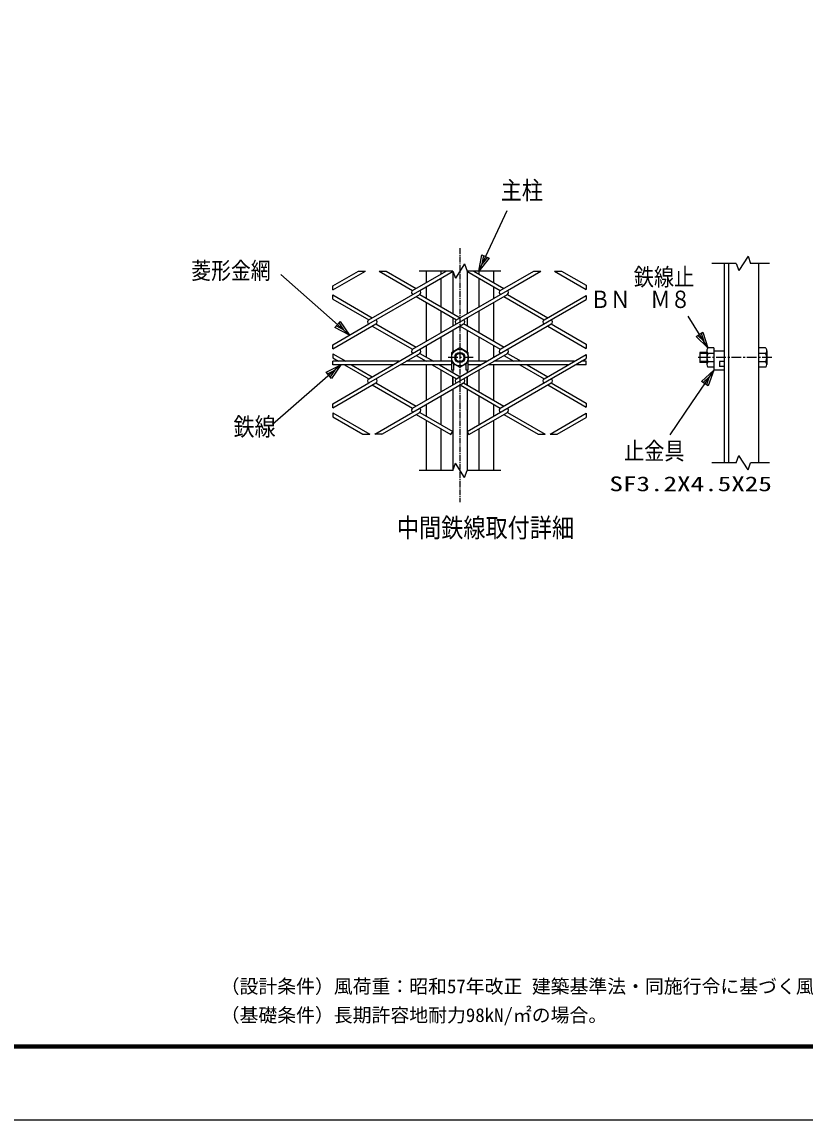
# Model space of a CAD drawing. Units: millimetres, scale not verified. Extents: x -4455 to 4455, y -3150 to 3150.
# Drawn here: x 369 to 2412, y -3150 to -286 of the extents above; entities that cross this region are included whole.
import ezdxf
from ezdxf.enums import TextEntityAlignment as Align

# ---------------------------------------------------------------- set-up
doc = ezdxf.new("R2010")
doc.units = ezdxf.units.MM
doc.header["$LTSCALE"] = 20
doc.linetypes.add('USER1', pattern=[1.125, 0.75, -0.125, 0.125, -0.125])
doc.linetypes.add('USER2', pattern=[2, 1.25, -0.25, 0.25, -0.25])
for name, color, linetype, lineweight in [('0-0_1', 7, 'Continuous', 25), ('0-1_2', 7, 'Continuous', 25), ('0-2_0', 4, 'Continuous', 25), ('0-4_EXTCNT-LMEC0', 2, 'Continuous', 25), ('0-7_WAKU', 7, 'Continuous', 25)]:
    doc.layers.add(name, color=color, linetype=linetype, lineweight=lineweight)
doc.layers.add('0-9_D-TTL-TXT', color=7, linetype='Continuous')
doc.styles.add('ＭＳ ゴシック', font='')
doc.styles.get('ＭＳ ゴシック').set_extended_font_data('MS Gothic')

# ---------------------------------------------------------------- blocks, each defined once
blk = doc.blocks.new('C2')
at = {"layer": '0-0_1', "color": 4}
blk.add_line((123468.4, 40684.1), (124940, 43849.3), dxfattribs=at)
blk.add_lwpolyline([(124013, 41357.3), (123468.4, 40684.1), (123632.1, 41534.4)], close=True, dxfattribs=at)
blk.add_lwpolyline([(123917.8, 41401.6), (123645.5, 41065), (123727.4, 41490.1)], dxfattribs=at)
blk = doc.blocks.new('C3')
at = {"layer": '0-0_1', "color": 4}
blk.add_line((116716.1, 37343.7), (113134.7, 40506.1), dxfattribs=at)
blk.add_lwpolyline([(116225.5, 38057.1), (116716.1, 37343.7), (115947.5, 37742.3)], close=True, dxfattribs=at)
blk.add_lwpolyline([(116156, 37978.4), (116401.3, 37621.7), (116017, 37821)], dxfattribs=at)
blk = doc.blocks.new('C4')
at = {"layer": '0-0_1', "color": 4}
blk.add_line((135422.4, 36674), (134398.6, 38324.4), dxfattribs=at)
blk.add_lwpolyline([(135158.1, 37498.6), (135422.4, 36674), (134801.2, 37277.1)], close=True, dxfattribs=at)
blk.add_lwpolyline([(135068.9, 37443.2), (135201, 37030.9), (134890.4, 37332.5)], dxfattribs=at)
blk = doc.blocks.new('C5')
at = {"layer": '0-0_1', "color": 4}
blk.add_line((135729.1, 35507.4), (134573.6, 33820.7), dxfattribs=at)
blk.add_lwpolyline([(135081.1, 34933.1), (135729.1, 35507.4), (135427.6, 34695.7)], close=True, dxfattribs=at)
blk.add_lwpolyline([(135167.7, 34873.7), (135491.7, 35160.9), (135341, 34755.1)], dxfattribs=at)
blk = doc.blocks.new('C6')
at = {"layer": '0-0_1', "color": 4}
blk.add_line((116273, 35797.2), (112704.2, 32689.8), dxfattribs=at)
blk.add_lwpolyline([(115501.6, 35404), (116273, 35797.2), (115777.4, 35087.3)], close=True, dxfattribs=at)
blk.add_lwpolyline([(115570.5, 35324.8), (115956.2, 35521.4), (115708.4, 35166.4)], dxfattribs=at)

msp = doc.modelspace()

# ---------------------------------------------------------------- linework, layer by layer
at = {"layer": '0-0_1', "color": 4, "linetype": 'USER1'}
msp.add_line((1511.23, -875.76), (1511.23, -1538.36), dxfattribs=at)
at = {"layer": '0-0_1', "color": 4}
for p, q in [((2232.51, -915.93), (2168.53, -915.93)), ((2232.51, -915.93), (2239.29, -934.56)), ((2262.98, -897.31), (2239.29, -934.56)), ((2262.98, -897.31), (2269.76, -915.93)), ((2319.09, -915.93), (2269.76, -915.93)), ((1246.31, -935.93), (1264.93, -935.93)), ((1300.52, -935.93), (1319.15, -935.93)), ((1492.6, -935.93), (1404.56, -935.93)), ((1492.6, -935.93), (1499.38, -954.56)), ((1523.07, -917.31), (1499.38, -954.56)), ((1523.07, -917.31), (1529.85, -935.93)), ((1617.89, -935.93), (1529.85, -935.93)), ((1703.94, -935.93), (1722.57, -935.93)), ((1758.16, -935.93), (1776.78, -935.93)), ((1841.04, -973.03), (1841.04, -983.79)), ((1179.52, -985.25), (1179.52, -974.49)), ((1179.52, -1008.93), (1179.52, -998.18)), ((1841.04, -999.64), (1841.04, -1010.39)), ((1179.52, -1138.86), (1179.52, -1128.11)), ((1841.04, -1126.65), (1841.04, -1137.4)), ((1179.52, -1151.79), (1179.52, -1162.54)), ((1179.52, -1180.28), (1179.52, -1171.28)), ((1841.04, -1153.25), (1841.04, -1164)), ((1841.04, -1180.28), (1841.04, -1171.28)), ((2155.4, -1150.77), (2137.07, -1150.77)), ((2155.4, -1172.1), (2137.07, -1172.1)), ((1179.52, -1292.47), (1179.52, -1281.72)), ((1841.04, -1280.26), (1841.04, -1291.01)), ((1179.52, -1305.41), (1179.52, -1316.16)), ((1841.04, -1306.87), (1841.04, -1317.62)), ((1257.67, -1361.28), (1276.29, -1361.28)), ((1307.79, -1361.28), (1289.16, -1361.28)), ((1487.95, -1362.12), (1492.6, -1354.06)), ((1529.85, -1354.42), (1534.51, -1362.49)), ((1715.3, -1361.28), (1733.92, -1361.28)), ((1746.8, -1361.28), (1765.42, -1361.28)), ((2232.51, -1435.62), (2239.29, -1417)), ((2262.98, -1454.24), (2239.29, -1417)), ((1492.6, -1455.62), (1404.56, -1455.62)), ((1492.6, -1455.62), (1499.38, -1437)), ((1523.07, -1474.24), (1499.38, -1437)), ((1523.07, -1474.24), (1529.85, -1455.62)), ((1617.89, -1455.62), (1529.85, -1455.62)), ((2232.51, -1435.62), (2168.53, -1435.62)), ((2262.98, -1454.24), (2269.76, -1435.62)), ((2319.09, -1435.62), (2269.76, -1435.62))]:
    msp.add_line(p, q, dxfattribs=at)
at = {"layer": '0-0_1'}
for p, q in [((2200.4, -915.93), (2200.4, -1435.62)), ((2212.4, -915.93), (2212.4, -1435.62)), ((2290.4, -915.93), (2290.4, -1435.62)), ((1179.52, -985.25), (1264.93, -935.93)), ((1179.52, -974.49), (1246.31, -935.93)), ((1300.52, -935.93), (1387.82, -986.34)), ((1319.15, -935.93), (1397.14, -980.96)), ((1387.82, -986.34), (1475.12, -935.93)), ((1406.45, -986.34), (1493.75, -935.93)), ((1423.18, -935.93), (1423.18, -965.92)), ((1461.77, -935.93), (1461.77, -943.64)), ((1492.6, -935.93), (1492.6, -1046.83)), ((1529.34, -935.93), (1616.64, -986.34)), ((1529.85, -935.93), (1529.85, -1047.2)), ((1547.96, -935.93), (1625.95, -980.96)), ((1560.7, -935.93), (1560.7, -943.29)), ((1599.27, -935.93), (1599.27, -965.56)), ((1616.64, -986.34), (1703.94, -935.93)), ((1635.27, -986.34), (1722.57, -935.93)), ((1758.16, -935.93), (1841.04, -983.79)), ((1776.78, -935.93), (1841.04, -973.03)), ((1461.77, -954.39), (1461.77, -1029.03)), ((1560.7, -954.04), (1560.7, -1029.39)), ((1179.52, -998.18), (1282.73, -1057.77)), ((1273.41, -1063.14), (1406.45, -986.34)), ((1273.41, -1073.9), (1406.45, -997.09)), ((1406.45, -997.09), (1511.54, -1057.77)), ((1423.18, -976.67), (1423.18, -1006.75)), ((1502.23, -1063.14), (1635.27, -986.34)), ((1520.86, -1063.14), (1635.26, -997.09)), ((1599.27, -976.31), (1599.27, -1007.12)), ((1635.27, -997.09), (1740.36, -1057.77)), ((1731.05, -1063.14), (1841.04, -999.64)), ((1179.52, -1008.93), (1273.41, -1063.14)), ((1397.14, -1002.47), (1502.23, -1063.14)), ((1423.18, -1017.5), (1423.18, -1119.53)), ((1599.27, -1017.87), (1599.27, -1119.17)), ((1616.64, -1139.95), (1841.04, -1010.39)), ((1625.95, -1002.47), (1731.05, -1063.14)), ((1461.77, -1039.78), (1461.77, -1097.26)), ((1492.6, -1057.58), (1492.6, -1079.46)), ((1529.85, -1057.95), (1529.85, -1079.09)), ((1560.7, -1040.14), (1560.7, -1096.9)), ((1179.52, -1138.86), (1292.04, -1073.9)), ((1179.52, -1128.11), (1273.41, -1073.9)), ((1282.73, -1079.27), (1387.82, -1139.95)), ((1292.04, -1073.9), (1397.14, -1134.57)), ((1387.82, -1139.95), (1520.86, -1063.14)), ((1387.82, -1150.7), (1520.86, -1073.9)), ((1502.23, -1216.76), (1749.67, -1073.9)), ((1511.54, -1079.27), (1616.64, -1139.95)), ((1626.38, -1134.82), (1520.86, -1073.9)), ((1740.36, -1079.27), (1841.04, -1137.4)), ((1749.67, -1073.9), (1841.04, -1126.65)), ((1461.77, -1108.01), (1461.77, -1171.28)), ((1492.6, -1090.21), (1492.6, -1147.19)), ((1529.85, -1089.84), (1529.85, -1147.19)), ((1560.7, -1107.65), (1560.7, -1171.28)), ((1423.18, -1130.29), (1423.18, -1160.37)), ((1599.27, -1129.92), (1599.27, -1160.73)), ((2155.4, -1143.52), (2155.4, -1179.35)), ((2173.73, -1136.44), (2158.4, -1136.44)), ((2173.73, -1136.44), (2173.73, -1194.77)), ((2200.4, -1144.77), (2173.73, -1144.77)), ((2309.06, -1136.44), (2290.4, -1136.44)), ((2312.07, -1143.51), (2312.07, -1179.37)), ((1179.52, -1151.79), (1213.27, -1171.28)), ((1179.52, -1162.54), (1194.64, -1171.28)), ((1352.19, -1171.28), (1179.52, -1171.28)), ((1273.41, -1227.51), (1406.45, -1150.7)), ((1273.41, -1216.76), (1387.82, -1150.7)), ((1489.58, -1171.28), (1370.81, -1171.28)), ((1397.14, -1156.08), (1423.46, -1171.28)), ((1406.45, -1150.7), (1442.08, -1171.28)), ((1423.18, -1171.12), (1423.18, -1171.28)), ((1502.23, -1227.51), (1635.26, -1150.7)), ((1532.88, -1194.77), (1532.88, -1148.94)), ((1581, -1171.28), (1532.88, -1171.28)), ((1809.82, -1171.28), (1599.63, -1171.28)), ((1616.64, -1293.56), (1841.04, -1164)), ((1625.95, -1156.08), (1652.28, -1171.28)), ((1635.26, -1150.7), (1670.9, -1171.28)), ((1731.05, -1216.76), (1841.04, -1153.25)), ((1841.04, -1171.28), (1828.45, -1171.28)), ((2137.07, -1148.1), (2137.07, -1174.77)), ((2155.4, -1148.1), (2137.07, -1148.1)), ((2173.73, -1150.6), (2158.4, -1150.6)), ((2173.73, -1172.27), (2158.4, -1172.27)), ((2200.4, -1171.44), (2188.73, -1171.44)), ((2188.73, -1171.44), (2188.73, -1184.77)), ((2309.05, -1150.6), (2290.4, -1150.6)), ((2309.07, -1172.27), (2290.4, -1172.27)), ((1336.6, -1180.28), (1179.52, -1180.28)), ((1210.23, -1180.28), (1273.41, -1216.76)), ((1228.85, -1180.28), (1282.73, -1211.38)), ((1489.58, -1180.28), (1355.22, -1180.28)), ((1423.18, -1180.28), (1423.19, -1273.15)), ((1439.05, -1180.28), (1502.23, -1216.76)), ((1457.67, -1180.28), (1511.54, -1211.38)), ((1461.77, -1193.39), (1461.76, -1250.87)), ((1461.77, -1180.28), (1461.77, -1182.64)), ((1494.58, -1194.77), (1489.58, -1194.77)), ((1492.6, -1194.77), (1492.6, -1200.44)), ((1494.58, -1176.82), (1494.58, -1194.77)), ((1500.56, -1180.28), (1494.58, -1180.28)), ((1527.88, -1180.28), (1521.89, -1180.28)), ((1527.88, -1194.77), (1527.88, -1176.82)), ((1532.88, -1194.77), (1527.88, -1194.77)), ((1529.85, -1194.77), (1529.85, -1200.81)), ((1565.42, -1180.28), (1532.88, -1180.28)), ((1560.7, -1180.28), (1560.7, -1183)), ((1560.7, -1193.75), (1560.7, -1250.51)), ((1794.23, -1180.28), (1584.04, -1180.28)), ((1599.27, -1180.28), (1599.27, -1272.78)), ((1667.87, -1180.28), (1731.05, -1216.76)), ((1686.49, -1180.28), (1740.36, -1211.38)), ((1841.04, -1180.28), (1812.86, -1180.28)), ((2155.4, -1174.77), (2137.07, -1174.77)), ((2173.73, -1186.44), (2158.4, -1186.44)), ((2200.4, -1194.77), (2173.73, -1194.77)), ((2200.4, -1184.77), (2188.73, -1184.77)), ((2309.12, -1186.44), (2290.4, -1186.44)), ((1179.52, -1292.47), (1292.04, -1227.51)), ((1179.52, -1281.72), (1273.41, -1227.51)), ((1289.16, -1361.28), (1520.86, -1227.51)), ((1292.04, -1227.51), (1397.14, -1288.19)), ((1387.82, -1293.56), (1502.23, -1227.51)), ((1492.6, -1233.07), (1492.6, -1211.2)), ((1492.6, -1211.2), (1492.6, -1233.07)), ((1520.86, -1227.51), (1625.95, -1288.19)), ((1529.85, -1232.7), (1529.85, -1211.56)), ((1529.85, -1211.56), (1529.85, -1232.7)), ((1529.85, -1354.42), (1749.67, -1227.51)), ((1749.67, -1227.51), (1841.04, -1280.26)), ((1282.73, -1232.88), (1387.82, -1293.56)), ((1511.54, -1232.88), (1616.64, -1293.56)), ((1740.36, -1232.89), (1841.04, -1291.01)), ((1423.19, -1283.9), (1423.19, -1313.98)), ((1461.76, -1261.63), (1461.76, -1336.25)), ((1560.7, -1261.27), (1560.7, -1336.61)), ((1599.27, -1283.53), (1599.27, -1314.35)), ((1179.52, -1305.41), (1276.29, -1361.28)), ((1179.52, -1316.16), (1257.67, -1361.28)), ((1307.79, -1361.28), (1406.45, -1304.32)), ((1397.13, -1309.69), (1487.95, -1362.12)), ((1406.45, -1304.32), (1492.6, -1354.06)), ((1534.51, -1362.49), (1635.27, -1304.32)), ((1625.95, -1309.69), (1715.3, -1361.28)), ((1635.26, -1304.32), (1733.92, -1361.28)), ((1746.8, -1361.28), (1841.04, -1306.87)), ((1423.19, -1324.73), (1423.19, -1455.62)), ((1599.27, -1325.1), (1599.27, -1455.62)), ((1765.42, -1361.28), (1841.04, -1317.62)), ((1461.76, -1347), (1461.76, -1455.62)), ((1560.7, -1347.36), (1560.7, -1455.62))]:
    msp.add_line(p, q, dxfattribs=at)
at = {"layer": '0-0_1', "color": 4, "linetype": 'USER2'}
for p, q in [((1545.47, -1161.44), (1477.51, -1161.44)), ((2325.21, -1161.44), (2133.36, -1161.44))]:
    msp.add_line(p, q, dxfattribs=at)
at = {"layer": '0-0_1'}
for points in [[(1532.88, -1148.94), (1511.23, -1136.44), (1489.58, -1148.94), (1489.58, -1194.77)], [(1489.58, -1173.94), (1511.23, -1186.44), (1532.88, -1173.94)], [(1492.6, -1243.82), (1492.6, -1354.06), (1492.6, -1455.62)], [(1529.85, -1243.45), (1529.85, -1354.42), (1529.85, -1455.62)]]:
    msp.add_lwpolyline(points, dxfattribs=at)
for radius in [21.65, 13.33]:
    msp.add_circle((1511.23, -1161.44), radius, dxfattribs=at)
at = {"layer": '0-0_1', "color": 4}
msp.add_circle((1511.23, -1161.44), 10.67, dxfattribs=at)
at = {"layer": '0-0_1'}
for centre, radius, start, end in [((1390.93, -991.71), 6.21, 120.00161, 239.99838), ((1403.34, -991.71), 6.21, 300.00168, 59.99832), ((1619.75, -991.71), 6.21, 120.00161, 239.99838), ((1632.16, -991.71), 6.21, 300.00168, 59.99832), ((1276.52, -1068.52), 6.21, 120.00161, 239.99838), ((1288.93, -1068.52), 6.21, 300.00168, 59.99832), ((1505.34, -1068.52), 6.21, 120.00161, 239.99838), ((1517.75, -1068.52), 6.21, 300.00168, 59.99832), ((1734.15, -1068.52), 6.21, 120.00161, 239.99838), ((1746.57, -1068.52), 6.21, 300.00168, 59.99832), ((1390.93, -1145.33), 6.21, 120.00161, 239.99838), ((1403.34, -1145.33), 6.21, 300.00168, 59.99832), ((1619.75, -1145.33), 6.21, 120.00161, 239.99838), ((1632.16, -1145.33), 6.21, 300.00168, 59.99832), ((2165.04, -1143.5), 9.68, 133.23149, 226.94679), ((2302.43, -1143.5), 9.68, 313.05395, 46.76926), ((2176.59, -1161.5), 21.18, 149.07794, 210.64148), ((2165.65, -1179.4), 10.17, 135.46316, 224.1324), ((2290.88, -1161.5), 21.18, 329.3584, 30.92194), ((2301.82, -1179.4), 10.17, 315.86685, 44.53607), ((1276.52, -1222.13), 6.21, 120.00161, 239.99838), ((1288.93, -1222.13), 6.21, 300.00168, 59.99832), ((1505.34, -1222.13), 6.21, 120.00161, 239.99838), ((1517.75, -1222.13), 6.21, 300.00168, 59.99832), ((1734.15, -1222.13), 6.21, 120.00161, 239.99838), ((1746.57, -1222.13), 6.21, 300.00168, 59.99832), ((1390.93, -1298.94), 6.21, 120.00161, 239.99838), ((1403.34, -1298.94), 6.21, 300.00168, 59.99832), ((1619.75, -1298.94), 6.21, 120.00161, 239.99838), ((1632.16, -1298.94), 6.21, 300.00168, 59.99832)]:
    msp.add_arc(centre, radius, start, end, dxfattribs=at)
at = {"layer": '0-1_2'}
msp.add_line((2290.4, -1145.31), (2290.4, -1177.59), dxfattribs=at)
at = {"layer": '0-4_EXTCNT-LMEC0', "color": 4}
msp.add_line((2115.96, -1279.1), (2058.91, -1362.68), dxfattribs=at)
at = {"layer": '0-7_WAKU', "color": 3}
msp.add_lwpolyline([(-4454.91, 3150), (4455.09, 3150), (4455.09, -3150), (-4454.91, -3150)], close=True, dxfattribs=at)
at = {"layer": '0-7_WAKU'}
for points in [[(-4154.91, 2962.5), (4155.09, 2962.5), (4155.09, -2962.5), (-4154.91, -2962.5)], [(-4153.03, 2960.62), (4153.22, 2960.62), (4153.22, -2960.63), (-4153.03, -2960.63)], [(-4151.16, 2958.75), (4151.34, 2958.75), (4151.34, -2958.75), (-4151.16, -2958.75)], [(-4149.28, 2956.87), (4149.47, 2956.87), (4149.47, -2956.88), (-4149.28, -2956.88)], [(-4147.41, 2955), (4147.59, 2955), (4147.59, -2955), (-4147.41, -2955)]]:
    msp.add_lwpolyline(points, close=True, dxfattribs=at)

# ---------------------------------------------------------------- block references
at = {"layer": '0-2_0', "xscale": 0.05, "yscale": 0.05}
for name in ['C2', 'C3', 'C4', 'C6', 'C5']:
    msp.add_blockref(name, (-4612.72, -2970.14), dxfattribs=at)

# ---------------------------------------------------------------- texts
at = {"layer": '0-0_1', "color": 4, "style": 'ＭＳ ゴシック', "width": 0.85}
for s, height, p in [('主柱', 47.36, (1617.99, -763.42)), ('菱形金網', 44.57, (810.49, -970.27)), ('鉄線止', 45.45, (1964.85, -987.65)), ('ＢＮ\u3000Ｍ８', 45.16, (1851.24, -1045.76)), ('鉄線', 47.36, (920.52, -1379.75)), ('止金具', 45.45, (1939.44, -1441.36)), ('中間鉄線取付詳細', 49.84, (1346.92, -1645.21))]:
    msp.add_text(s, height=height, dxfattribs=at).set_placement(p, align=Align.BOTTOM_LEFT)
at = {"layer": '0-4_EXTCNT-LMEC0', "color": 4, "style": 'ＭＳ ゴシック', "width": 1.35}
msp.add_text('SF3.2X4.5X25', height=38.48, dxfattribs=at).set_placement((1901.28, -1521.54), align=Align.BOTTOM_LEFT)
at = {"layer": '0-9_D-TTL-TXT', "style": 'ＭＳ ゴシック'}
for s, p in [('（設計条件）風荷重：昭和57年改正 建築基準法・同施行令に基づく風圧力に準拠。', (887.03, -2830.2)), ('（基礎条件）長期許容地耐力98kN/㎡の場合。', (887.03, -2905.2))]:
    msp.add_text(s, height=36.08, dxfattribs=at).set_placement(p, align=Align.BOTTOM_LEFT)

doc.saveas('drawing.dxf')
